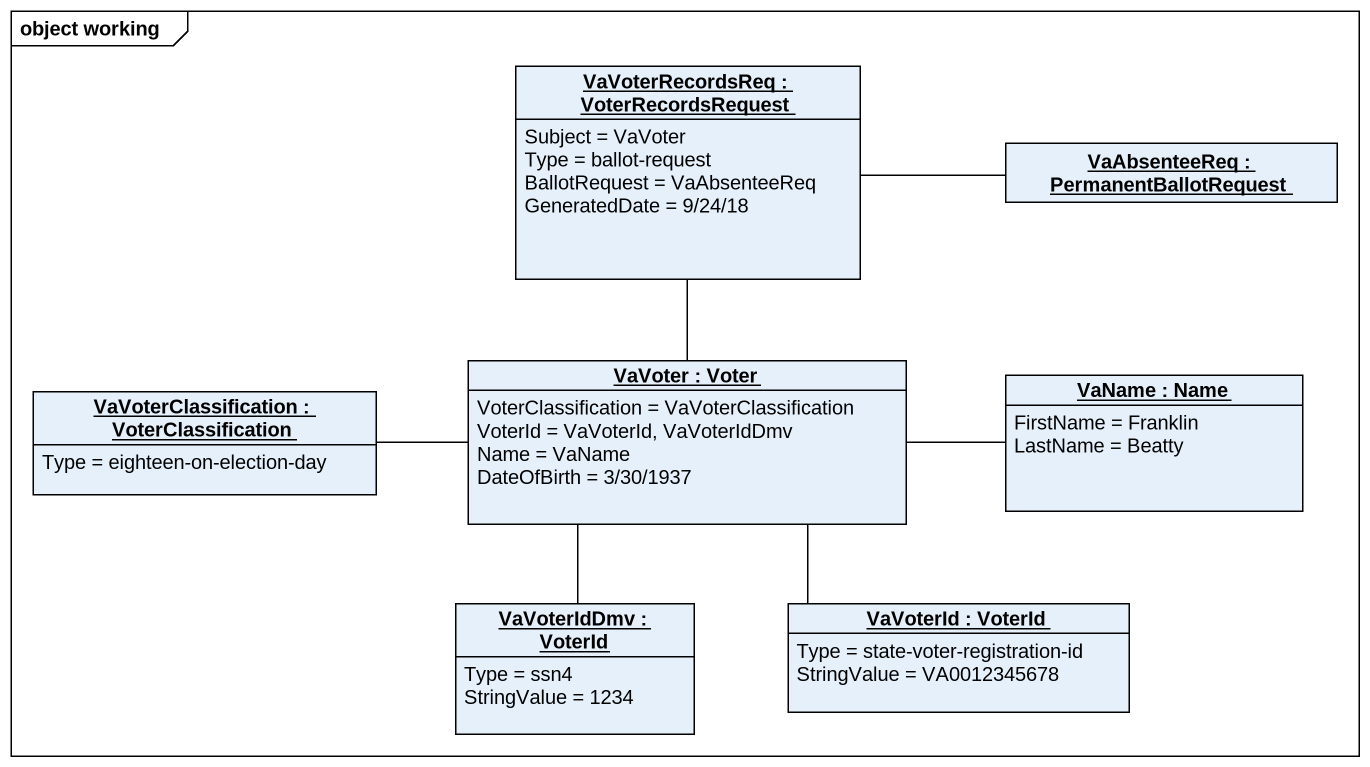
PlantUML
@startuml
mainframe object working
hide circle
hide empty members
object "VaVoterRecordsReq : VoterRecordsRequest" as VaVoterRecordsReq {
  Subject = VaVoter
  Type = ballot-request
  BallotRequest = VaAbsenteeReq
  GeneratedDate = 9/24/18
}
object "VaAbsenteeReq : PermanentBallotRequest" as VaAbsenteeReq
object "VaVoterClassification : VoterClassification" as VaVoterClassification {
  Type = eighteen-on-election-day
}
object "VaVoter : Voter" as VaVoter {
  VoterClassification = VaVoterClassification
  VoterId = VaVoterId, VaVoterIdDmv
  Name = VaName
  DateOfBirth = 3/30/1937
}
object "VaName : Name" as VaName {
  FirstName = Franklin
  LastName = Beatty
}
object "VaVoterIdDmv : VoterId" as VaVoterIdDmv {
  Type = ssn4
  StringValue = 1234
}
object "VaVoterId : VoterId" as VaVoterId {
  Type = state-voter-registration-id
  StringValue = VA0012345678
}
VaVoterRecordsReq -right- VaAbsenteeReq
VaVoterRecordsReq -- VaVoter
VaVoter -left- VaVoterClassification
VaVoter -right- VaName
VaVoter -- VaVoterIdDmv
VaVoter -- VaVoterId
@enduml
